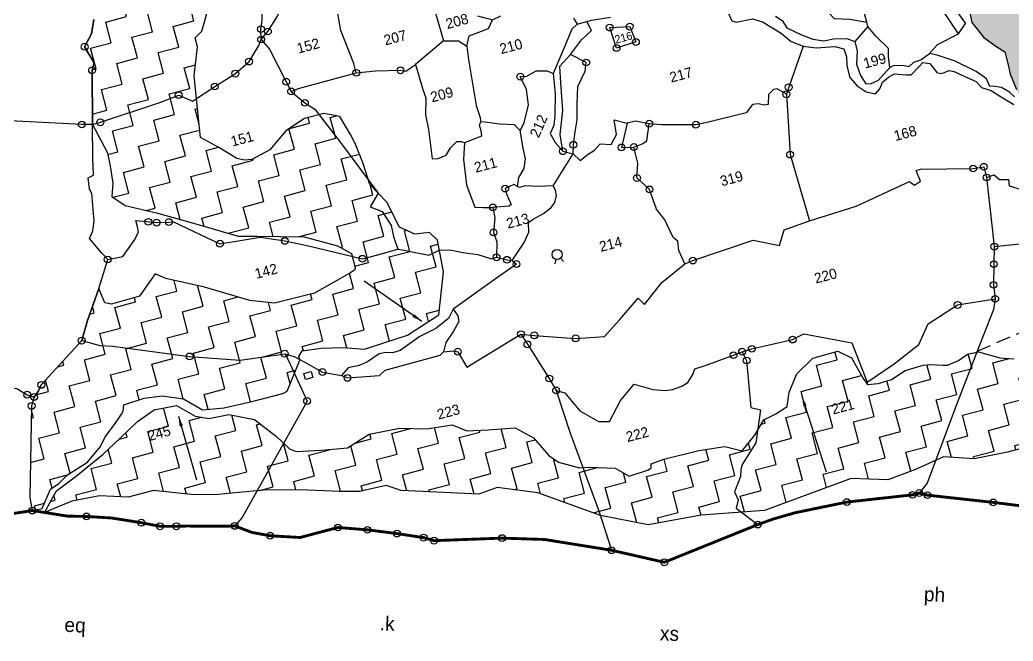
# Model space of a CAD drawing. Header units: metres. Extents: x 330208 to 336301, y 1796835 to 1802785.
# Drawn here: x 332347 to 334182, y 1797871 to 1799019 of the extents above; entities that cross this region are included whole.
import ezdxf
from ezdxf.enums import TextEntityAlignment as Align

# ---------------------------------------------------------------- set-up
doc = ezdxf.new("R2010")
doc.units = ezdxf.units.M
doc.header["$MEASUREMENT"] = 0
doc.linetypes.add('HIDDEN', pattern=[0.375, 0.25, -0.125])
for name, color, linetype in [('OFF', 1, 'Continuous'), ('POLY_HATCH', 12, 'Continuous'), ('POLY_PARCEL', 6, 'Continuous'), ('POLY_WATER', 4, 'Continuous'), ('SYM_ABADI', 1, 'Continuous'), ('SYM_ARROW', 1, 'Continuous'), ('SYM_STONE', 1, 'Continuous'), ('SYM_WELL', 1, 'Continuous'), ('TEXT_MAPOUT', 7, 'Continuous'), ('TEXT_PARCEL', 7, 'Continuous'), ('V_BOUND_LINE', 7, 'Continuous')]:
    doc.layers.add(name, color=color, linetype=linetype)
doc.styles.get("Standard").update_dxf_attribs({"font": 'simplex.shx'})
doc.styles.add('TEXT_MAP', font='', dxfattribs={"height": 0.4})
doc.styles.get('TEXT_MAP').set_extended_font_data('Kruti Dev 050')
doc.dimstyles.get("Standard").update_dxf_attribs({"dimtxt": 0.18, "dimasz": 0.18, "dimexe": 0.18, "dimexo": 0.0625, "dimgap": 0.09, "dimtad": 0, "dimtih": 1, "dimtoh": 1, "dimdec": 4, "dimzin": 0, "dimdsep": 46, "dimtxsty": 'Standard', "dimcen": 0.09, "dimadec": 0, "dimazin": 0, "dimtfac": 1, "dimtdec": 4, "dimtofl": 0, "dimtmove": 0, "dimatfit": 3, "dimfxl": 0, "dimtolj": 1, "dimtzin": 0, "dimarcsym": 0})
pattern_1 = [(0, (2472.3993, 7146.2844), (3.75, 3.75), [3.75, -3.75]), (90, (2476.1493, 7146.2844), (-3.75, 3.75), [3.75, -3.75])]

# ---------------------------------------------------------------- blocks, each defined once
blk = doc.blocks.new('MOTWELL')
for points in [[(-0.154, 0.296), (-0.08, 0.155)], [(0.154, 0.296), (0.08, 0.155)]]:
    blk.add_lwpolyline(points)
blk.add_circle((0, 0), 0.174)
blk = doc.blocks.new('STONE')
blk.add_circle((0, 0), 0.0851)
blk = doc.blocks.new('GFG')
at = {"layer": 'POLY_HATCH'}
h = blk.add_hatch(dxfattribs=at)
h.set_pattern_fill('ZIGZAG', color=256, scale=30, style=0)
h.set_pattern_definition(pattern_1)
h.paths.add_polyline_path([(2864.68, 7204.85), (2865.48, 7208.42), (2860.82, 7214.24), (2854.23, 7222.5), (2850.22, 7224.7), (2847.11, 7227.41), (2837.25, 7237.33), (2831.07, 7246.27), (2826.78, 7253.97), (2825.36, 7259.27), (2824.58, 7267.92), (2824.07, 7278.26), (2823.29, 7286.34), (2816.82, 7297.96), (2814.36, 7304.04), (2809.7, 7311.46), (2805.82, 7321.93), (2804.85, 7330.38), (2805.69, 7332.46), (2806.98, 7333.88), (2808.67, 7342.92), (2811.25, 7351.32), (2813.06, 7357.26), (2810.22, 7368.32), (2803.1, 7376.33), (2801.68, 7379.18), (2801.81, 7385.38), (2800.12, 7397.08), (2802.19, 7406.25), (2804.77, 7411.55), (2809.61, 7410.16), (2815.12, 7407.67), (2823.14, 7404.44), (2829.99, 7403.93), (2829.99, 7410.39), (2833.98, 7416.81), (2822.1, 7421.58), (2813.83, 7428.81), (2805.55, 7431.01), (2799.86, 7432.17), (2789.9, 7433.98), (2780.97, 7433.85), (2775.67, 7434.89), (2776.06, 7438.89), (2774.38, 7446.38), (2775.02, 7454.13), (2774.76, 7466.5), (2773.47, 7475.93), (2775.41, 7482.78), (2777.74, 7486.13), (2778.77, 7487.43), (2780.06, 7487.56), (2780.84, 7487.56), (2782, 7487.17), (2788.47, 7483.55), (2798.56, 7475.8), (2801.67, 7473.09), (2802.18, 7472.96), (2802.96, 7473.09), (2803.48, 7473.6), (2804.12, 7475.54), (2804.64, 7483.55), (2806.06, 7489.36), (2806.06, 7490.75), (2805.68, 7495.01), (2802.44, 7501.73), (2801.54, 7506.51), (2799.98, 7510.77), (2795.72, 7517.75), (2794.16, 7519.04), (2789.51, 7522.53), (2784.59, 7526.4), (2775.79, 7533.74), (2771, 7538.26), (2770.23, 7539.43), (2768.67, 7542.79), (2768.42, 7544.21), (2768.67, 7550.28), (2769.84, 7554.93), (2771.52, 7556.87), (2775.01, 7558.16), (2775.92, 7558.93), (2780.19, 7558.93), (2785.88, 7558.42), (2791.44, 7556.35), (2798.94, 7553.9), (2805.02, 7550.54), (2808, 7549.89), (2812.26, 7549.76), (2814.59, 7550.28), (2815.37, 7550.67), (2816.14, 7551.18), (2816.14, 7552.73), (2814.72, 7554.93), (2811.1, 7559.32), (2804.37, 7563.84), (2801.27, 7566.56), (2800.88, 7568.11), (2801.14, 7570.04), (2801.92, 7573.6), (2802.82, 7578.26), (2804.76, 7580.84), (2809.81, 7583.04), (2812.78, 7584.2), (2820.03, 7585.75), (2822.87, 7584.59), (2824.16, 7583.55), (2826.88, 7582.65), (2831.67, 7583.04), (2837.87, 7582.39), (2842.92, 7581.49), (2856.46, 7577.61), (2860.73, 7575.16), (2864.22, 7571.54), (2866.94, 7567.92), (2867.2, 7564.69), (2868.36, 7562.11), (2869.79, 7559.4), (2869.66, 7556.56), (2869.4, 7555.65), (2866.55, 7544.44), (2865.12, 7537.2), (2864.61, 7533.98), (2866.42, 7536.04), (2873.14, 7547.41), (2881.44, 7557.31), (2882.22, 7559.38), (2883.13, 7561.44), (2882.87, 7563.12), (2882.22, 7563.64), (2879.37, 7568.81), (2877.43, 7573.59), (2874.59, 7581.73), (2871.61, 7585.47), (2869.8, 7589.42), (2869.41, 7595.37), (2868.77, 7597.3), (2863.85, 7601.31), (2860.1, 7601.18), (2857.9, 7600.53), (2856.22, 7597.69), (2855.06, 7595.88), (2851.82, 7592.39), (2850.79, 7590.46), (2850.53, 7589.55), (2850.14, 7589.55), (2849.62, 7589.29), (2849.11, 7589.94), (2845.48, 7592.39), (2845.1, 7594.07), (2844.71, 7594.33), (2840.96, 7594.46), (2837.34, 7593.17), (2834.82, 7592.76), (2833.65, 7593.02), (2832.23, 7594.32), (2827.44, 7597.93), (2824.08, 7600.9), (2819.94, 7604.26), (2819.17, 7604.52), (2816.32, 7603.75), (2812.83, 7602.07), (2810.76, 7600.13), (2808.82, 7597.42), (2808.04, 7595.87), (2807.78, 7595.99), (2804.94, 7597.29), (2802.35, 7597.29), (2799.51, 7595.87), (2798.6, 7595.22), (2797.57, 7594.19), (2796.66, 7590.31), (2793.56, 7585.4), (2792.91, 7583.59), (2792.78, 7580.23), (2790.77, 7577.86), (2790, 7576.96), (2787.02, 7575.28), (2786.24, 7574.63), (2784.56, 7572.56), (2780.94, 7572.3), (2777.32, 7571.92), (2772.41, 7568.82), (2767.23, 7568.17), (2757.53, 7557.32), (2754.9, 7551.83), (2754.78, 7550.28), (2754.26, 7544.86), (2754.78, 7540.47), (2755.94, 7538.79), (2758.27, 7536.85), (2759.56, 7534.52), (2759.56, 7532.2), (2760.6, 7528.58), (2761.5, 7528.06), (2767.32, 7525.35), (2771.72, 7523.93), (2777.56, 7520.25), (2780.28, 7518.31), (2780.66, 7515.34), (2779.37, 7511.85), (2779.24, 7509.01), (2781.57, 7506.43), (2782.73, 7505.27), (2784.93, 7504.62), (2788.68, 7504.1), (2792.43, 7503.2), (2793.21, 7502.04), (2793.6, 7500.1), (2793.73, 7498.42), (2795.92, 7494.07), (2796.31, 7492.39), (2795.92, 7491.1), (2795.4, 7490.46), (2793.2, 7491.23), (2792.81, 7491.88), (2783.37, 7496.79), (2777.68, 7498.34), (2774.71, 7500.02), (2771.73, 7499.76), (2769.79, 7498.72), (2767.98, 7497.43), (2767.46, 7495.62), (2766.95, 7493.81), (2766.56, 7491.36), (2765.52, 7488.65), (2763.45, 7484.64), (2763.58, 7479.99), (2764.49, 7475.73), (2764.62, 7474.69), (2763.97, 7472.11), (2763.32, 7470.04), (2762.51, 7467.12), (2763.03, 7464.15), (2763.55, 7461.7), (2764.2, 7460.15), (2763.68, 7457.95), (2763.42, 7456.92), (2763.03, 7454.46), (2763.55, 7451.88), (2764.97, 7449.17), (2765.88, 7447.74), (2765.75, 7446.58), (2763.55, 7444.13), (2762.13, 7441.03), (2761.74, 7438.57), (2762, 7435.01), (2762.51, 7433.33), (2764.07, 7431.39), (2766.39, 7429.71), (2767.95, 7427.78), (2769.89, 7426.48), (2773.12, 7423.51), (2774.03, 7422.87), (2777.78, 7420.8), (2780.49, 7420.54), (2785.15, 7420.41), (2788.12, 7422.22), (2790.16, 7420.64), (2793, 7419.99), (2797.14, 7420.25), (2800.37, 7419.73), (2799.34, 7418.7), (2798.43, 7417.92), (2797.53, 7417.28), (2793.65, 7416.89), (2791.84, 7415.47), (2788.99, 7412.5), (2787.57, 7408.49), (2787.57, 7405.26), (2788.47, 7402.42), (2789.9, 7401.65), (2789.9, 7400.61), (2789.38, 7399.84), (2787.7, 7398.16), (2785.76, 7396.09), (2785.11, 7394.41), (2785.37, 7392.47), (2787.94, 7387.09), (2787.55, 7383.99), (2786.9, 7380.76), (2786.64, 7377.4), (2787.03, 7375.08), (2789.1, 7372.5), (2790.65, 7371.2), (2793.63, 7369.27), (2793.63, 7367.84), (2793.37, 7366.17), (2793.5, 7363.84), (2795.05, 7361.64), (2796.49, 7358.82), (2795.98, 7354.95), (2795.72, 7350.43), (2794.94, 7348.23), (2792.61, 7346.68), (2790.42, 7344.87), (2789.25, 7340.87), (2790.93, 7338.28), (2792.1, 7334.02), (2793.39, 7330.79), (2792.23, 7327.04), (2792.61, 7322.65), (2792.61, 7319.94), (2794.17, 7317.23), (2794.55, 7315.03), (2794.26, 7310.03), (2795.56, 7307.06), (2797.11, 7305.12), (2798.53, 7303.57), (2798.53, 7301.5), (2798.4, 7299.57), (2798.79, 7296.72), (2799.31, 7294.53), (2801.12, 7291.94), (2803.83, 7288.97), (2807.07, 7287.55), (2810.56, 7286.91), (2810.69, 7284.45), (2810.17, 7279.28), (2810.94, 7275.57), (2813.53, 7272.21), (2814.44, 7270.4), (2815.47, 7267.04), (2817.54, 7260.97), (2819.61, 7251.8), (2822.84, 7246.12), (2823.23, 7242.76), (2824.65, 7239.53), (2827.39, 7234.82), (2829.85, 7233.27), (2831.79, 7230.04), (2835.03, 7227.32), (2838, 7225), (2842.66, 7222.93), (2846.93, 7221.64), (2852.05, 7217.7), (2856.97, 7212.28), (2860.85, 7208.66)])
h = blk.add_hatch(dxfattribs=at)
h.set_pattern_fill('ZIGZAG', color=256, scale=30, style=0)
h.set_pattern_definition(pattern_1)
h.paths.add_polyline_path([(2634.42, 7304.13), (2634.77, 7301.42), (2635.84, 7300.89), (2640.97, 7301), (2644.6, 7304.09), (2646.2, 7302.81), (2652.39, 7299.61), (2659.44, 7295.34), (2663.5, 7293.74), (2670.76, 7293.64), (2677.59, 7295.45), (2678.55, 7295.77), (2678.77, 7296.09), (2678.77, 7297.58), (2678.77, 7298.76), (2676.74, 7300.68), (2671.51, 7303.66), (2663.5, 7305.9), (2660.4, 7306.76), (2654.1, 7310.49), (2647.59, 7314.33), (2642.57, 7316.99), (2640.75, 7319.13), (2641.5, 7321.37), (2641.82, 7324.35), (2641.93, 7326.7), (2641.39, 7329.15), (2640.71, 7332.16), (2643.06, 7341.39), (2643.75, 7342.56), (2642.85, 7345.73), (2644.59, 7347.57), (2645.62, 7349.91), (2646.3, 7352.16), (2646.06, 7355.44), (2646.18, 7357.76), (2646.18, 7359.83), (2644.84, 7364.09), (2645.57, 7366.28), (2646.17, 7369.18), (2649.3, 7377.92), (2650.02, 7380.77), (2652.93, 7384.51), (2654.85, 7391.8), (2655.68, 7393.06), (2655.62, 7398.5), (2655.96, 7407.71), (2656.51, 7409.08), (2658.38, 7411.12), (2658.82, 7413.04), (2660.85, 7418.89), (2663, 7424.83), (2663.94, 7431.89), (2664.32, 7433.26), (2665.37, 7434.86), (2666.52, 7437.33), (2669.67, 7442.96), (2672.03, 7446.32), (2677.82, 7454.59), (2678.42, 7456.9), (2678.97, 7460.14), (2679.41, 7464.7), (2679.48, 7466.5), (2682.94, 7475.34), (2683.82, 7476.55), (2683.88, 7477.92), (2682.89, 7480.94), (2682.39, 7483.07), (2675.74, 7488.84), (2676.95, 7494.17), (2677.28, 7495.65), (2677, 7496.62), (2673.7, 7499.15), (2670.18, 7500.24), (2663.58, 7502.17), (2662.7, 7501.07), (2657.94, 7497.66), (2656.29, 7497.55), (2654.7, 7497.61), (2645.4, 7500.35), (2636.02, 7502.67), (2631.35, 7495.2), (2630.8, 7493.6), (2629.2, 7491.68), (2628.65, 7493.55), (2625.46, 7504.15), (2623.04, 7511.29), (2621.66, 7515.61), (2614.29, 7521.76), (2608.27, 7526.89), (2606.35, 7526.73), (2604.86, 7527.06), (2601.84, 7527), (2598.32, 7527.17), (2595.07, 7528.82), (2590.37, 7531.48), (2589.14, 7532.89), (2590.37, 7533.96), (2595.69, 7540.91), (2597.24, 7542.95), (2602.22, 7540.22), (2608.46, 7539.18), (2613.66, 7537.93), (2620.73, 7535.03), (2624.06, 7530.46), (2627.38, 7529), (2635.08, 7523.19), (2634.87, 7519.66), (2634.87, 7514.67), (2635.28, 7512.18), (2636.32, 7512.18), (2639.65, 7512.6), (2646.93, 7511.97), (2656.28, 7510.52), (2663.56, 7509.9), (2676.45, 7508.65), (2681.86, 7506.78), (2687.89, 7503.25), (2691.96, 7496.66), (2694.87, 7493.55), (2695.08, 7489.81), (2695.29, 7487.73), (2693.21, 7483.16), (2692.38, 7478.18), (2690.71, 7470.91), (2690.92, 7460.94), (2685.72, 7448.89), (2681.77, 7441), (2680.91, 7435.25), (2681.12, 7428.19), (2677.37, 7418.23), (2674.88, 7409.71), (2671.97, 7406.8), (2670.93, 7403.69), (2668.23, 7401.61), (2668.43, 7400.57), (2670.1, 7399.53), (2672.38, 7397.87), (2676.54, 7393.93), (2678.83, 7390.4), (2679.66, 7385.41), (2677.79, 7384.17), (2673.63, 7382.09), (2670.06, 7380.31), (2668.81, 7377.81), (2666.74, 7374.28), (2665.28, 7370.96), (2664.45, 7368.68), (2664.45, 7365.56), (2664.03, 7361.82), (2664.24, 7359.75), (2665.7, 7357.05), (2666.53, 7354.55), (2667.15, 7350.61), (2666.11, 7347.7), (2663.41, 7343.13), (2661.95, 7342.3), (2661.95, 7340.64), (2660.08, 7335.86), (2658.39, 7325.14), (2661.1, 7322.65), (2663.59, 7319.95), (2664.84, 7319.33), (2666.09, 7319.12), (2669.62, 7319.95), (2673.15, 7322.44), (2676.9, 7323.69), (2680.43, 7323.69), (2682.93, 7322.44), (2683.97, 7318.91), (2684.38, 7317.04), (2684.8, 7313.3), (2685.01, 7309.57), (2687.09, 7305.83), (2688.13, 7301.05), (2690.41, 7299.18), (2692.91, 7298.77), (2693.95, 7297.11), (2693.53, 7291.5), (2690.83, 7284.44), (2684.59, 7282.36), (2680.43, 7282.15), (2676.69, 7281.94), (2673.15, 7283.19), (2669.41, 7284.02), (2666.09, 7284.44), (2665.25, 7283.61), (2665.25, 7282.98), (2661.72, 7278.31), (2660.89, 7278.1), (2655.48, 7278.1), (2650.29, 7278.31), (2646.54, 7278.93), (2643.84, 7281.63), (2640.31, 7283.09), (2637.19, 7283.5), (2633.44, 7283.3), (2633.03, 7282.26), (2632.61, 7281.84), (2630.95, 7280.39), (2628.87, 7278.73), (2627.62, 7277.27), (2624.71, 7275.2), (2620.76, 7273.95), (2618.89, 7272.91), (2617.23, 7272.29), (2614.94, 7269.38), (2613.19, 7269.49), (2613.39, 7271.83), (2617.77, 7287.25), (2618.59, 7288.64), (2619.62, 7289.5), (2620.35, 7290.37), (2629.17, 7296.06), (2631.06, 7299.24)])
h = blk.add_hatch(dxfattribs=at)
h.set_pattern_fill('ZIGZAG', color=256, scale=30, style=0)
h.set_pattern_definition(pattern_1)
h.paths.add_polyline_path([(2866.14, 7201.42), (2857.59, 7202.91), (2850.58, 7208.54), (2841.53, 7213.66), (2835.72, 7215.36), (2830.6, 7214.85), (2828.03, 7216.22), (2818.22, 7222.85), (2812.83, 7223.55), (2805.83, 7225.94), (2802.75, 7229.7), (2792.5, 7234.99), (2788.23, 7235.67), (2781.05, 7235.67), (2775.08, 7236.01), (2769.95, 7237.72), (2764.65, 7236.86), (2759.53, 7236.35), (2753.38, 7238.23), (2746.45, 7237.55), (2737.22, 7236.7), (2726.29, 7238.75), (2716.89, 7239.43), (2709.21, 7243.18), (2699.64, 7249.84), (2692.98, 7252.57), (2689.56, 7252.23), (2676.58, 7256.32), (2674.26, 7257.88), (2669.48, 7258.05), (2666.23, 7258.91), (2660.76, 7260.61), (2653.93, 7262.49), (2645.39, 7263.85), (2641.29, 7264.88), (2634.63, 7267.44), (2630.01, 7267.44), (2625.23, 7268.97), (2620.28, 7269.31), (2615.16, 7268.62), (2618.15, 7271.74), (2622.26, 7273.41), (2627.7, 7275.85), (2631.36, 7277.84), (2635.02, 7279.84), (2638.35, 7281.06), (2642.35, 7280.84), (2645.02, 7278.18), (2647.24, 7277.18), (2650.79, 7276.96), (2654.9, 7274.96), (2657.89, 7271.08), (2659.56, 7268.42), (2660.56, 7267.64), (2664.89, 7266.75), (2669.37, 7265.98), (2673.7, 7267.31), (2679.14, 7266.97), (2683.7, 7265.64), (2688.14, 7265.2), (2690.36, 7263.54), (2694.02, 7262.76), (2698.68, 7261.87), (2701.35, 7259.32), (2703.17, 7255.63), (2704.5, 7254.08), (2707.83, 7252.19), (2709.49, 7251.86), (2713.82, 7250.53), (2715.82, 7248.54), (2719.38, 7248.76), (2719.93, 7248.98), (2720.15, 7249.64), (2722.48, 7249.87), (2728.81, 7249.76), (2733.36, 7249.31), (2736.14, 7247.76), (2738.95, 7249.87), (2741.17, 7252.08), (2743.5, 7252.53), (2745.72, 7253.3), (2746.72, 7255.63), (2748.83, 7258.4), (2752.27, 7260.29), (2756.82, 7260.4), (2758.82, 7258.63), (2759.87, 7254.63), (2760.31, 7253.41), (2762.2, 7253.07), (2764.64, 7253.18), (2767.31, 7254.07), (2770.64, 7254.18), (2771.97, 7253.96), (2773.97, 7253.3), (2774.74, 7253.07), (2776.41, 7253.3), (2776.85, 7253.41), (2778.63, 7254.07), (2780.63, 7253.96), (2783.96, 7251.96), (2786.29, 7251.19), (2790.07, 7252.19), (2793.17, 7252.96), (2794.62, 7253.3), (2797.73, 7252.08), (2798.06, 7250.86), (2800.09, 7243.4), (2800.87, 7241.52), (2803.43, 7240.19), (2805.76, 7237.86), (2807.76, 7235.64), (2809.53, 7234.86), (2814.53, 7233.2), (2818.64, 7231.2), (2822.41, 7230.65), (2825.41, 7230.87), (2827.78, 7230.22), (2832.53, 7226.4), (2838.9, 7221.97), (2841.98, 7220.47), (2844.39, 7220.05), (2845.78, 7219.8), (2847.78, 7219.08), (2848.8, 7217.81), (2849.71, 7216.55), (2850.49, 7215.22), (2852.75, 7212.89), (2856.61, 7209.57), (2858.12, 7208.55), (2858.84, 7208.19), (2863.91, 7203.54)])
at = {"layer": 'OFF'}
blk.add_lwpolyline([(2791.45, 7308.72), (2793.11, 7310.16)], dxfattribs=at)
at = {"layer": 'POLY_HATCH'}
for points in [[(2794.55, 7315.03), (2794.26, 7310.03), (2795.56, 7307.06), (2797.11, 7305.12), (2798.53, 7303.57), (2798.53, 7301.5), (2798.4, 7299.57), (2798.79, 7296.72)], [(2645.62, 7349.91), (2644.59, 7347.57), (2642.85, 7345.73), (2643.75, 7342.56), (2643.06, 7341.39), (2640.71, 7332.16), (2641.39, 7329.15), (2641.93, 7326.7), (2641.82, 7324.35), (2641.5, 7321.37), (2640.75, 7319.13), (2642.57, 7316.99), (2647.59, 7314.33), (2654.1, 7310.49), (2660.4, 7306.76), (2663.5, 7305.9), (2671.51, 7303.66), (2676.74, 7300.68), (2678.77, 7298.76), (2678.77, 7297.58), (2678.77, 7296.09), (2678.55, 7295.77), (2677.59, 7295.45), (2670.76, 7293.64), (2663.5, 7293.74), (2659.44, 7295.34), (2652.39, 7299.61), (2646.2, 7302.81), (2644.6, 7304.09), (2640.97, 7301), (2635.84, 7300.89), (2634.77, 7301.42), (2634.42, 7304.13), (2631.06, 7299.24), (2629.17, 7296.06), (2620.35, 7290.37), (2619.62, 7289.5), (2618.59, 7288.64), (2617.77, 7287.25), (2613.39, 7271.83), (2613.19, 7269.49), (2614.94, 7269.38), (2617.23, 7272.29), (2618.89, 7272.91), (2620.76, 7273.95), (2624.71, 7275.2), (2627.62, 7277.27), (2628.87, 7278.73), (2630.95, 7280.39), (2632.61, 7281.84), (2633.03, 7282.26), (2633.44, 7283.3), (2637.19, 7283.5), (2640.31, 7283.09), (2643.84, 7281.63), (2646.54, 7278.93), (2650.29, 7278.31), (2655.48, 7278.1), (2660.89, 7278.1), (2661.72, 7278.31), (2665.25, 7282.98), (2665.25, 7283.61), (2666.09, 7284.44), (2669.41, 7284.02), (2673.15, 7283.19), (2676.69, 7281.94), (2680.43, 7282.15), (2684.59, 7282.36), (2690.83, 7284.44), (2693.53, 7291.5), (2693.95, 7297.11), (2692.91, 7298.77), (2690.41, 7299.18), (2688.13, 7301.05), (2687.09, 7305.83), (2685.01, 7309.57), (2684.8, 7313.3), (2684.38, 7317.04), (2683.97, 7318.91), (2682.93, 7322.44), (2680.43, 7323.69), (2676.9, 7323.69), (2673.15, 7322.44), (2669.62, 7319.95), (2666.09, 7319.12), (2664.84, 7319.33), (2663.59, 7319.95), (2661.1, 7322.65), (2658.39, 7325.14), (2660.08, 7335.86), (2661.95, 7340.64), (2661.95, 7342.3), (2663.41, 7343.13), (2666.11, 7347.7)], [(2788.23, 7235.67), (2781.05, 7235.67), (2775.08, 7236.01), (2769.95, 7237.72), (2764.65, 7236.86), (2759.53, 7236.35), (2753.38, 7238.23), (2746.45, 7237.55), (2737.22, 7236.7), (2726.29, 7238.75), (2716.89, 7239.43), (2709.21, 7243.18), (2699.64, 7249.84), (2692.98, 7252.57), (2689.56, 7252.23), (2676.58, 7256.32), (2674.26, 7257.88), (2669.48, 7258.05), (2666.23, 7258.91), (2660.76, 7260.61), (2653.93, 7262.49), (2645.39, 7263.85), (2641.29, 7264.88), (2634.63, 7267.44), (2630.01, 7267.44), (2625.23, 7268.97), (2620.28, 7269.31), (2615.16, 7268.62), (2618.15, 7271.74), (2622.26, 7273.41), (2627.7, 7275.85), (2631.36, 7277.84), (2635.02, 7279.84), (2638.35, 7281.06), (2642.35, 7280.84), (2645.02, 7278.18), (2647.24, 7277.18), (2650.79, 7276.96), (2654.9, 7274.96), (2657.89, 7271.08), (2659.56, 7268.42), (2660.56, 7267.64), (2664.89, 7266.75), (2669.37, 7265.98), (2673.7, 7267.31), (2679.14, 7266.97), (2683.7, 7265.64), (2688.14, 7265.2), (2690.36, 7263.54), (2694.02, 7262.76), (2698.68, 7261.87), (2701.35, 7259.32), (2703.17, 7255.63), (2704.5, 7254.08), (2707.83, 7252.19), (2709.49, 7251.86), (2713.82, 7250.53), (2715.82, 7248.54), (2719.38, 7248.76), (2719.93, 7248.98), (2720.15, 7249.64), (2722.48, 7249.87), (2728.81, 7249.76), (2733.36, 7249.31), (2736.14, 7247.76), (2738.95, 7249.87), (2741.17, 7252.08), (2743.5, 7252.53), (2745.72, 7253.3), (2746.72, 7255.63), (2748.83, 7258.4), (2752.27, 7260.29), (2756.82, 7260.4), (2758.82, 7258.63), (2759.87, 7254.63), (2760.31, 7253.41), (2762.2, 7253.07), (2764.64, 7253.18), (2767.31, 7254.07), (2770.64, 7254.18), (2771.97, 7253.96), (2773.97, 7253.3), (2774.74, 7253.07), (2776.41, 7253.3), (2776.85, 7253.41), (2778.63, 7254.07), (2780.63, 7253.96), (2783.96, 7251.96), (2786.29, 7251.19)]]:
    blk.add_lwpolyline(points, dxfattribs=at)
at = {"layer": 'POLY_PARCEL'}
for points in [[(2673.07, 7339.03), (2673.51, 7340.79), (2674.11, 7342.27), (2675.23, 7346.54), (2677.04, 7353.79), (2678.86, 7356.59), (2681.84, 7361.9), (2682.44, 7363)], [(2673.07, 7339.03), (2674.58, 7340.09), (2676.87, 7342.24), (2680.16, 7346.1), (2681.92, 7346.03), (2682.14, 7347.73), (2682.79, 7349.21), (2684.09, 7350.4), (2684.92, 7351.76), (2685.22, 7353.41), (2685.63, 7354.77), (2686.82, 7355.72), (2689.42, 7356.13), (2692.21, 7355.66), (2694.81, 7354.95), (2697.07, 7359.8), (2700.62, 7358.09), (2701.69, 7360.28), (2702.75, 7359.98)], [(2640.71, 7332.16), (2643.06, 7341.39), (2643.75, 7342.56), (2642.85, 7345.73), (2644.59, 7347.57), (2645.62, 7349.91)], [(2640.71, 7332.16), (2638.88, 7332.67), (2623.5, 7337.56), (2615.36, 7340.04), (2598.25, 7345.28), (2590.77, 7341.81)], [(2687.7, 7329.12), (2687.7, 7330.83), (2687.46, 7332.85), (2687, 7336.96), (2687.38, 7341.37)], [(2640.71, 7332.16), (2642.12, 7332.21), (2653.07, 7332.92), (2656.62, 7333.31), (2658.66, 7331.67), (2663.11, 7333.15), (2667.18, 7334.41), (2670.04, 7335.84), (2672.35, 7338.04), (2673.07, 7339.03)], [(2673.07, 7339.03), (2674.03, 7337.03), (2675.43, 7330.75), (2675.82, 7328.89)], [(2703.17, 7337.66), (2703.42, 7336.13), (2703.8, 7335.49), (2703.91, 7330.63)], [(2637.22, 7308.64), (2636.51, 7309.95), (2635.08, 7313.03), (2636.01, 7314.18), (2636.62, 7315.72), (2637.5, 7320.59), (2637.28, 7321.35), (2637.55, 7323.33), (2638.6, 7323.55), (2639.2, 7326.35), (2640.71, 7332.16)], [(2707.63, 7328.69), (2708.5, 7330.31), (2712.11, 7330.69), (2713.15, 7331.97)], [(2703.91, 7330.63), (2698.1, 7327.88)], [(2703.91, 7330.63), (2706.45, 7329.93), (2707.63, 7328.69)], [(2675.82, 7328.89), (2677.22, 7329.05), (2687.7, 7329.12)], [(2675.82, 7328.89), (2677.65, 7326.34), (2679.06, 7324.83), (2681.88, 7318.01), (2685.99, 7307.74), (2684.04, 7305.79), (2685.88, 7304.49), (2686.75, 7301.68), (2686.64, 7299.73), (2686.86, 7297.39)], [(2687.7, 7329.12), (2691.03, 7328.58), (2695.3, 7327.57), (2696.16, 7327.19), (2698.1, 7327.88)], [(2707.63, 7328.69), (2707.31, 7326.32), (2706.76, 7320.72), (2706.55, 7318.19), (2706.66, 7316.19), (2706.59, 7315.25)], [(2698.1, 7327.88), (2698.25, 7323.31), (2698.33, 7321.76), (2697.55, 7318.92), (2697.4, 7316.28), (2696.7, 7311.16), (2697.71, 7310.93), (2699.26, 7311.16), (2700.27, 7312.17), (2701.67, 7312.95), (2702.44, 7312.79), (2702.91, 7312.4)], [(2732.66, 7325.43), (2736.1, 7324.69), (2736.45, 7321.81), (2732.9, 7321.65), (2732.66, 7325.43)], [(2770.36, 7324.31), (2769.78, 7323.24), (2768.9, 7322.31), (2768.02, 7320.46), (2768.95, 7319.05), (2770.51, 7318.02), (2771.1, 7316.9), (2773.73, 7316.08), (2776.46, 7314.79)], [(2776.46, 7314.79), (2776.46, 7316.38), (2778.85, 7320.04), (2780.76, 7320.14), (2780.76, 7321.24), (2780.32, 7322.51), (2780.24, 7323.83)], [(2712.88, 7311.99), (2713.88, 7313.13), (2715.44, 7316), (2715.81, 7318.68), (2715.31, 7321.12), (2716.44, 7320.93), (2718.25, 7321.37), (2720.12, 7320.93), (2721, 7320.18)], [(2720.83, 7305.65), (2721.25, 7307.2), (2722.12, 7309.33), (2723, 7311.26), (2723.75, 7313.94), (2724.62, 7316.87), (2726.56, 7319.12), (2727.12, 7320.56), (2724.81, 7322.61)], [(2587.01, 7314.88), (2588.14, 7313.78), (2593.76, 7306.18), (2601.65, 7295.58), (2609.51, 7292.54), (2611.49, 7292.25), (2616.06, 7290.86), (2617.52, 7289.34), (2618.59, 7288.64)], [(2706.59, 7315.25), (2706.2, 7314.78), (2706.2, 7313.77), (2706.05, 7312.76), (2702.91, 7312.4)], [(2712.88, 7311.99), (2712.18, 7313.23), (2709.69, 7314.01), (2707.29, 7315.01), (2706.59, 7315.25)], [(2776.46, 7314.04), (2776.46, 7314.79)], [(2637.22, 7308.64), (2639.94, 7308.47), (2642.53, 7310.7), (2643.67, 7311.88), (2643.75, 7312.85), (2643.71, 7313.98), (2647.15, 7312.69), (2649.26, 7312.24), (2650.03, 7312.08), (2656.93, 7306.29), (2664.12, 7305.55), (2668.06, 7303.85), (2671.83, 7301.95), (2680.41, 7297.35), (2682.97, 7297.31), (2686.86, 7297.39)], [(2764.63, 7313.62), (2760.31, 7307.29), (2759.6, 7306.2)], [(2776.46, 7314.04), (2773.59, 7312.09)], [(2778.32, 7306.09), (2778.61, 7308.1), (2778.95, 7309.37), (2777.39, 7311.95), (2776.46, 7314.04)], [(2702.91, 7312.4), (2701.98, 7309.61), (2701.36, 7305.19), (2701.74, 7301.08), (2703.14, 7300.62), (2704.8, 7300.2)], [(2709.92, 7302.66), (2710.55, 7304.08), (2711.87, 7305.4), (2712.49, 7306.95), (2712.57, 7308.89), (2712.88, 7311.99)], [(2720.83, 7305.65), (2721.69, 7304.21), (2723.33, 7304.97), (2724.58, 7305.36), (2725.83, 7306.13), (2727.65, 7305.55), (2729, 7306.99), (2729.28, 7309.58), (2731.3, 7308.43)], [(2629.17, 7296.06), (2631.06, 7299.24), (2634.42, 7304.13), (2637.22, 7308.64)], [(2731.3, 7308.43), (2729.28, 7304.59), (2731.4, 7304.11)], [(2735.05, 7307.37), (2732.84, 7308.43), (2731.3, 7308.43)], [(2731.4, 7304.11), (2732.94, 7304.3), (2733.9, 7304.59), (2735.05, 7307.37)], [(2759.6, 7306.2), (2758.29, 7307.56), (2757.64, 7307.62), (2756.54, 7306.96), (2756.05, 7305.27), (2755.34, 7305.38), (2754.41, 7305.82), (2753.37, 7305.98), (2751.95, 7304.89), (2744.91, 7304.95), (2742.91, 7305.11), (2737.06, 7306.63), (2735.05, 7307.37)], [(2785.67, 7306.7), (2787.43, 7307.84), (2791.45, 7308.72)], [(2715.98, 7301.13), (2720.83, 7305.65)], [(2719.19, 7306.58), (2720.83, 7305.65)], [(2759.6, 7306.2), (2757.53, 7295.82), (2757.87, 7283.75)], [(2734.78, 7282.01), (2734.36, 7284.55), (2734.65, 7286.16), (2733.99, 7287.05), (2733.4, 7290.35), (2732.45, 7292.55), (2732.15, 7296.22), (2730.54, 7298.72), (2731.34, 7301.21), (2731.4, 7304.11)], [(2709.92, 7302.66), (2709.38, 7303.15), (2707.75, 7302.84), (2707.75, 7301.91), (2708.06, 7299.89), (2707.6, 7299.66), (2704.8, 7300.2)], [(2715.98, 7301.13), (2713.34, 7301.76), (2711.25, 7302.38), (2710.24, 7302.38), (2709.92, 7302.66)], [(2705.7, 7290.36), (2708.53, 7292.84), (2709.77, 7294.39), (2710.16, 7296.02), (2711.09, 7296.41), (2713.11, 7296.87), (2714.66, 7297.57), (2715.52, 7298.27), (2716.14, 7299.35), (2716.21, 7300.28), (2715.98, 7301.13)], [(2704.8, 7300.2), (2704.65, 7298.34), (2703.79, 7295.94), (2703.95, 7294.16), (2703.19, 7291.58)], [(2686.86, 7297.39), (2688.11, 7296.82), (2689.66, 7296.01), (2691.8, 7295), (2693.79, 7295.36), (2695.66, 7294.92), (2697.72, 7293.9), (2700.15, 7292.92), (2702.29, 7291.54), (2703.19, 7291.58)], [(2618.59, 7288.64), (2619.62, 7289.5), (2620.35, 7290.37), (2629.17, 7296.06)], [(2629.17, 7296.06), (2632.02, 7294.45), (2634.21, 7293.72), (2646.75, 7288.55), (2655.14, 7285.64), (2662.98, 7284.75)], [(2705.7, 7290.36), (2706.27, 7289.55), (2702.25, 7288.06), (2693.54, 7284.73)], [(2703.19, 7291.58), (2704.85, 7290.69), (2705.7, 7290.36)], [(2618.59, 7288.64), (2617.77, 7287.25), (2613.39, 7271.83), (2613.19, 7269.49)], [(2757.87, 7283.75), (2766.4, 7284.15), (2776.53, 7285.92), (2777.24, 7285.04), (2778.4, 7285.48), (2778.18, 7287.47), (2778.97, 7287.52), (2787.93, 7285.26), (2789.79, 7285.08), (2789.79, 7283.13)], [(2662.98, 7284.75), (2663.27, 7283.58), (2664.65, 7275.72), (2648.45, 7258.91), (2646.79, 7257.82)], [(2662.98, 7284.75), (2664.47, 7283.85), (2665.93, 7282.48), (2668.55, 7279.95), (2671.61, 7278.53)], [(2693.54, 7284.73), (2692.32, 7283.39), (2689.69, 7282.25), (2686.66, 7281.58), (2682.68, 7280.13), (2681.27, 7280.05), (2680.17, 7280.44), (2678.95, 7280.48), (2676.66, 7279.65), (2675.05, 7279.42), (2673.08, 7279.54), (2671.61, 7278.53)], [(2693.54, 7284.73), (2694.01, 7283.38), (2693.93, 7282.4), (2692.59, 7280.99), (2690.77, 7279.45), (2689.94, 7277.95)], [(2734.78, 7282.01), (2736.29, 7282.23), (2747.45, 7283), (2751.66, 7280.92), (2753.17, 7283.35), (2757.87, 7283.75)], [(2789.79, 7283.13), (2788.68, 7275.87), (2788, 7271.08)], [(2789.79, 7283.13), (2791.19, 7283.27), (2791.87, 7282.24), (2793.4, 7281.81), (2793.27, 7280.71), (2795.66, 7279.24), (2796.64, 7278.08), (2798.35, 7278.81), (2800.13, 7280.16), (2800.92, 7280.22), (2801.72, 7279.73), (2802.7, 7278.94), (2803.37, 7279.12), (2803.74, 7279.61), (2804.41, 7278.81)], [(2703.88, 7277.46), (2706.1, 7276.66), (2712.95, 7274.3), (2717.91, 7273.33), (2721.3, 7275.5), (2725.34, 7278.29), (2726.14, 7276.96), (2730.04, 7279.88), (2734.78, 7282.01)], [(2671.61, 7278.53), (2672.54, 7277.83), (2678.03, 7276.79), (2679.26, 7277.48), (2689.27, 7277.5), (2689.94, 7277.95)], [(2689.94, 7277.95), (2691.71, 7277.68), (2692.4, 7277.32), (2693.24, 7274.27), (2703.88, 7277.46)], [(2703.88, 7277.46), (2704.53, 7275.46), (2706.69, 7268.68), (2707.31, 7266.36)], [(2788, 7271.08), (2787.13, 7268.13), (2786.15, 7264.64), (2785.81, 7262.19)], [(2788, 7271.08), (2795.22, 7269.99), (2797.13, 7265.3), (2800.04, 7259.37)], [(2707.31, 7266.36), (2707.78, 7258.66), (2709.16, 7243.85), (2709.53, 7236.8)], [(2707.31, 7266.36), (2708.71, 7265.56), (2710.42, 7261.84), (2713.11, 7259.2), (2714.97, 7258.69), (2717.77, 7261.74), (2720.82, 7263.91), (2723.77, 7262.2), (2725.79, 7261.43), (2727.08, 7261.32), (2728.79, 7261.43), (2729.98, 7261.79), (2731.2, 7262.92), (2731.77, 7263.8), (2733.89, 7263.91), (2738.96, 7264.37), (2740.56, 7264.58)], [(2740.56, 7264.58), (2740.93, 7262.89), (2739.53, 7254.75), (2741.06, 7253.89), (2738.83, 7248.54), (2735.51, 7245.48), (2735.06, 7244.7), (2734.69, 7243.54), (2732.98, 7241.16), (2733.27, 7239.64), (2732.53, 7238.36), (2735.46, 7234.59)], [(2740.56, 7264.58), (2742.32, 7264.63), (2749.67, 7264.37), (2751.84, 7264.84), (2759.52, 7261.15), (2760.4, 7253.81), (2765.78, 7255.73), (2770.84, 7257.88), (2773.32, 7260.98), (2779.17, 7262.84), (2785.81, 7262.19)], [(2785.81, 7262.19), (2785.04, 7260.48), (2780.44, 7254.15)], [(2780.44, 7254.15), (2774.13, 7245.47), (2766.04, 7234.01), (2764.24, 7232.69)]]:
    blk.add_lwpolyline(points, dxfattribs=at)
at = {"layer": 'POLY_PARCEL', "linetype": 'HIDDEN', "ltscale": 10}
blk.add_lwpolyline([(2780.44, 7254.15), (2791.8, 7255.85), (2800.04, 7259.37)], dxfattribs=at)
at = {"layer": 'POLY_WATER'}
for points in [[(2790.27, 7317.64), (2793.11, 7310.16)], [(2791.45, 7308.72), (2783.89, 7330.98)], [(2761.24, 7319.96), (2762.2, 7318.91), (2762.64, 7317.43), (2764.83, 7315.59), (2766.58, 7314.37), (2768.33, 7313.58), (2770.08, 7313.49), (2772.36, 7312.97), (2773.59, 7312.09), (2773.5, 7310.34), (2772.8, 7308.16), (2772.97, 7306.06), (2773.5, 7304.4), (2774.46, 7304.22), (2775.86, 7304.48), (2778.32, 7306.09), (2779.02, 7306.27), (2780.59, 7305.92), (2781.64, 7305.39), (2782.61, 7305.92), (2783.92, 7306), (2785.67, 7306.7)], [(2710.79, 7333.37), (2713.15, 7331.97), (2714.73, 7332.32)], [(2726.93, 7328.63), (2727.28, 7327.49), (2729.9, 7327.49), (2733.23, 7327.14)], [(2753.39, 7322.59), (2753.65, 7321.1), (2754.35, 7320.67), (2757.24, 7320.49), (2758.82, 7319.53), (2761.44, 7316.82), (2762.79, 7314.95), (2764.63, 7313.62), (2766.73, 7312.76), (2769.97, 7312.15), (2771.37, 7311.36), (2771.46, 7309.88), (2771.11, 7308.3), (2771.11, 7306.2), (2771.98, 7304.45), (2773.21, 7303.06), (2774.7, 7302.27), (2775.66, 7302.97), (2776.45, 7303.93), (2777.67, 7304.54), (2778.81, 7304.8), (2780.74, 7304.11), (2781.61, 7303.93), (2783.36, 7304.98), (2784.15, 7305.5), (2785.29, 7304.98), (2786.08, 7303.14), (2786.69, 7302.79), (2787.39, 7302.79), (2788.18, 7302.97), (2789.05, 7302.53), (2790.72, 7301.13), (2792.34, 7299.86), (2792.95, 7298.64), (2794.44, 7297.67), (2795.4, 7296.62), (2797.68, 7294.26)], [(2727.28, 7327.49), (2726.16, 7326.88), (2723.71, 7323.61), (2721, 7320.18), (2720.44, 7316.69), (2719.44, 7313.01), (2718.81, 7311.32), (2717.81, 7310.14), (2718.25, 7308.39), (2719.19, 7306.58)], [(2719.19, 7306.58), (2719.5, 7309.55), (2721.03, 7313.47), (2721.9, 7318.27), (2722.48, 7321.13), (2724.81, 7322.61), (2727.31, 7324.63), (2729.43, 7325.73), (2729.06, 7327.49)], [(2798.11, 7295.54), (2797.5, 7296.59), (2796.36, 7297.73), (2794.87, 7298.34), (2794.43, 7298.43), (2794.17, 7299.83), (2792.76, 7301.54), (2789.7, 7304.25), (2786.9, 7306.09), (2785.67, 7306.7)]]:
    blk.add_lwpolyline(points, dxfattribs=at)
at = {"layer": 'SYM_ABADI'}
blk.add_lwpolyline([(2665.33, 7280.56), (2666.7, 7280.56), (2666.7, 7279.47), (2665.33, 7279.47)], close=True, dxfattribs=at)
at = {"layer": 'V_BOUND_LINE', "const_width": 0.5}
blk.add_lwpolyline([(2784.29, 7224.6), (2776.35, 7227.79), (2765.55, 7231.96), (2764.24, 7232.69), (2763.01, 7232.69), (2751.55, 7234.41), (2742.34, 7234.92), (2738.41, 7234.84), (2735.46, 7234.59), (2717.94, 7232.39), (2709.53, 7236.8), (2698.65, 7241.63), (2691.53, 7243.76), (2679.9, 7246.38), (2678.27, 7247.36), (2673.93, 7249.24), (2669.1, 7251.2), (2664.19, 7252.92), (2657.35, 7252.92), (2652.36, 7254.55), (2649.41, 7255.94), (2646.79, 7257.82), (2645.65, 7258.07), (2638.61, 7259.95), (2636.89, 7260.36), (2634.11, 7261.1), (2631.12, 7262.54), (2626.29, 7264.67), (2622.11, 7266.06), (2618.92, 7266.96), (2613.19, 7269.49), (2609.26, 7269.9)], dxfattribs=at)
at = {"layer": 'SYM_STONE', "xscale": 7, "yscale": 7, "zscale": 7}
for p in [(2642.85, 7345.73), (2643.06, 7341.39), (2673.51, 7340.79), (2674.58, 7340.09), (2673.07, 7339.03), (2670.04, 7335.84), (2656.62, 7333.31), (2663.11, 7333.15), (2667.18, 7334.41), (2638.88, 7332.67), (2642.12, 7332.21), (2675.43, 7330.75), (2675.82, 7328.89), (2687.7, 7329.12), (2695.3, 7327.57), (2677.65, 7326.34), (2732.66, 7325.43), (2736.1, 7324.69), (2715.31, 7321.12), (2732.9, 7321.65), (2736.45, 7321.81), (2727.12, 7320.56), (2645.79, 7313.2), (2647.15, 7312.69), (2649.26, 7312.24), (2637.22, 7308.64), (2721.25, 7307.2), (2735.05, 7307.37), (2760.31, 7307.29), (2656.93, 7306.29), (2719.19, 7306.58), (2742.91, 7305.11), (2759.6, 7306.2), (2668.06, 7303.85), (2729.28, 7304.59), (2731.4, 7304.11), (2707.75, 7302.84), (2704.8, 7300.2), (2730.54, 7298.72), (2680.41, 7297.35), (2732.15, 7296.22), (2629.17, 7296.06), (2703.79, 7295.94), (2757.53, 7295.82), (2703.19, 7291.58), (2617.52, 7289.34), (2620.35, 7290.37), (2704.85, 7290.69), (2706.27, 7289.55), (2618.59, 7288.64), (2646.75, 7288.55), (2617.77, 7287.25), (2662.98, 7284.75), (2787.93, 7285.26), (2789.79, 7285.08), (2789.79, 7283.13), (2736.29, 7282.23), (2668.55, 7279.95), (2672.54, 7277.83), (2692.4, 7277.32), (2703.88, 7277.46), (2664.65, 7275.72), (2704.53, 7275.46), (2706.1, 7276.66), (2712.95, 7274.3), (2788, 7271.08), (2613.19, 7269.49), (2706.69, 7268.68), (2787.13, 7268.13), (2622.11, 7266.06), (2707.31, 7266.36), (2738.96, 7264.37), (2740.56, 7264.58), (2742.32, 7264.63), (2749.67, 7264.37), (2786.15, 7264.64), (2631.12, 7262.54), (2740.93, 7262.89), (2779.17, 7262.84), (2785.81, 7262.19), (2634.11, 7261.1), (2636.89, 7260.36), (2646.79, 7257.82), (2652.36, 7254.55), (2664.19, 7252.92), (2669.1, 7251.2), (2673.93, 7249.24), (2678.27, 7247.36), (2679.9, 7246.38), (2691.53, 7243.76), (2709.53, 7236.8), (2735.46, 7234.59), (2751.55, 7234.41), (2717.94, 7232.39), (2763.01, 7232.69), (2764.24, 7232.69), (2765.55, 7231.96), (2776.35, 7227.79)]:
    blk.add_blockref('STONE', p, dxfattribs=at)
at = {"layer": 'SYM_WELL', "xscale": 5, "yscale": 5, "zscale": 5, "rotation": 180}
blk.add_blockref('MOTWELL', (2713.58, 7289.34), dxfattribs=at)
at = {"layer": 'TEXT_MAPOUT', "style": 'TEXT_MAP'}
for s, p in [('eq', (2613.16, 7247.52)), ('.k', (2666.65, 7233.64)), ('xs', (2713.67, 7219.39)), ('ph', (2760.14, 7214.19))]:
    blk.add_text(s, height=2.5, rotation=342.7667, dxfattribs=at).set_placement(p)
at = {"layer": 'TEXT_PARCEL', "style": 'TEXT_MAP'}
for s, height, p in [('152', 1.8, (2680.76, 7335.87)), ('207', 1.8, (2695.86, 7333.35)), ('208', 1.8, (2707.08, 7333.35)), ('210', 1.8, (2715.1, 7326.68)), ('151', 1.8, (2665.4, 7323.06)), ('216', 1.4, (2734.55, 7323.12)), ('209', 1.8, (2701.21, 7321.61)), ('217', 1.8, (2742.61, 7314.25)), ('211', 1.8, (2705.48, 7307.74)), ('199', 1.8, (2776.07, 7307.93)), ('142', 1.8, (2663.53, 7299.59)), ('213', 1.8, (2708.42, 7296.8)), ('319', 1.8, (2746.53, 7294.4)), ('168', 1.8, (2777.98, 7294.28)), ('214', 1.8, (2723.11, 7288.72)), ('245', 1.8, (2638.16, 7276.91)), ('220', 1.8, (2758.1, 7273.7)), ('223', 1.8, (2688.11, 7267.57)), ('222', 1.8, (2719.1, 7255.3)), ('221', 1.8, (2755.16, 7250.76))]:
    blk.add_text(s, height=height, dxfattribs=at).set_placement(p, align=Align.MIDDLE)
blk.add_text('212', height=1.8, rotation=51.5992, dxfattribs=at).set_placement((2716.19, 7311.95), align=Align.MIDDLE)
at = {"layer": 'SYM_ARROW'}
for points in [[(2687.66, 7284.08), (2679.72, 7293.46)], [(2642.18, 7278.93), (2642.41, 7267.35)], [(2748.7, 7254.34), (2749.4, 7240.45)]]:
    blk.add_leader(points, dimstyle='Standard', override={"dimtxt": 2.5, "dimasz": 1.8, "dimexe": 1.25, "dimexo": 0.625, "dimgap": 0.625, "dimtad": 1, "dimtih": 0, "dimtoh": 0, "dimzin": 8, "dimlunit": 6, "dimcen": 2.5, "dimtofl": 1}, dxfattribs=at)

msp = doc.modelspace()

# ---------------------------------------------------------------- block references
at = {"xscale": 10.54317973542513, "yscale": 10.54317973542513, "zscale": 10.54317973542513, "rotation": 14.82190338575685}
msp.add_blockref('GFG', (325341.8, 1716970.7), dxfattribs=at)

doc.saveas('drawing.dxf')
